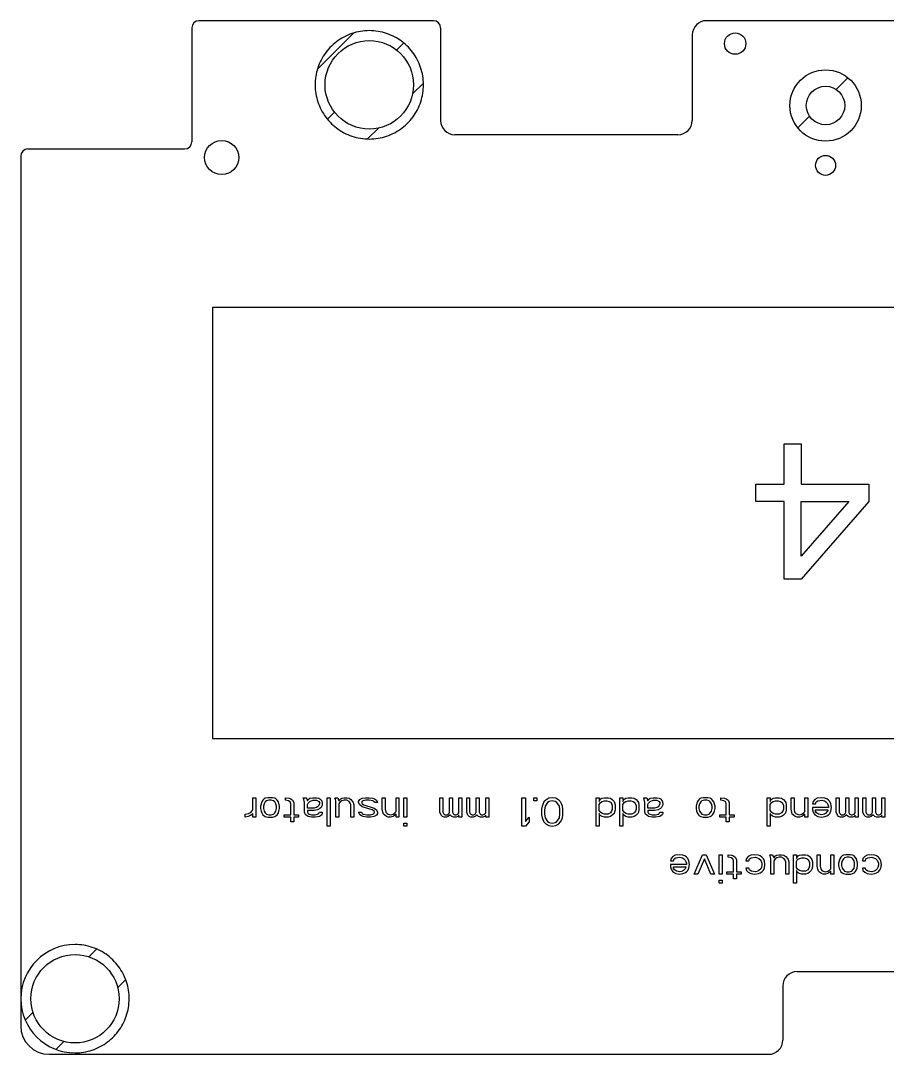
# Model space of a CAD drawing. Header units: millimetres. Extents: x 0 to 594, y 0 to 420.
# Drawn here: x 367.6 to 428.4, y 107.4 to 179.9 of the extents above; entities that cross this region are included whole.
import ezdxf

# ---------------------------------------------------------------- set-up
doc = ezdxf.new("R2010")
doc.units = ezdxf.units.MM
doc.header["$LTSCALE"] = 32.67
doc.layers.add('ASSEM_MEM', color=7, linetype='CONTINUOUS')

msp = doc.modelspace()

# ---------------------------------------------------------------- linework, layer by layer
at = {"layer": 'ASSEM_MEM', "color": 7, "linetype": 'CONTINUOUS'}
for p, q in [((396.562, 179.867), (380.112, 179.867)), ((448.412, 179.867), (415.712, 179.867)), ((379.612, 179.367), (379.612, 171.367)), ((397.062, 179.367), (397.062, 172.867)), ((388.431, 176.464), (390.965, 178.998)), ((414.712, 178.867), (414.712, 172.867)), ((393.974, 177.807), (394.468, 178.301)), ((395.095, 174.728), (395.855, 175.488)), ((424.81, 175.041), (425.632, 175.863)), ((389.128, 172.961), (389.622, 173.455)), ((422.116, 172.348), (422.938, 173.169)), ((391.942, 171.575), (392.701, 172.334)), ((413.712, 171.867), (398.062, 171.867)), ((368.112, 170.867), (379.112, 170.867)), ((367.612, 170.367), (367.612, 109.367)), ((480.135, 159.749), (381.075, 159.749)), ((381.075, 159.749), (381.075, 129.509)), ((421.158, 150.185), (422.344, 150.185)), ((421.158, 147.358), (421.158, 150.185)), ((422.344, 150.185), (422.344, 147.358)), ((419.181, 147.358), (421.158, 147.358)), ((419.181, 146.147), (419.181, 147.358)), ((422.344, 147.358), (427.089, 147.358)), ((427.089, 147.358), (427.089, 146.147)), ((421.158, 146.147), (419.181, 146.147)), ((421.158, 140.695), (421.158, 146.147)), ((422.344, 146.147), (425.705, 146.147)), ((422.344, 142.31), (422.344, 146.147)), ((427.089, 146.147), (422.344, 140.695)), ((425.705, 146.147), (422.344, 142.31)), ((422.344, 140.695), (421.158, 140.695)), ((381.075, 129.509), (480.135, 129.509)), ((383.893, 125.367), (384.101, 125.367)), ((383.893, 124.516), (383.893, 125.367)), ((384.101, 125.367), (384.101, 124.006)), ((384.518, 125.069), (384.435, 124.772)), ((384.435, 124.772), (384.435, 124.601)), ((384.601, 125.197), (384.518, 125.069)), ((384.685, 125.282), (384.601, 125.197)), ((384.685, 124.942), (384.643, 124.772)), ((384.643, 124.772), (384.643, 124.601)), ((384.768, 125.325), (384.685, 125.282)), ((384.768, 125.069), (384.685, 124.942)), ((384.935, 125.367), (384.768, 125.325)), ((384.851, 125.154), (384.768, 125.069)), ((385.018, 125.197), (384.851, 125.154)), ((385.268, 125.367), (384.935, 125.367)), ((385.185, 125.197), (385.018, 125.197)), ((385.351, 125.154), (385.185, 125.197)), ((385.435, 125.325), (385.268, 125.367)), ((385.435, 125.069), (385.351, 125.154)), ((385.518, 125.282), (385.435, 125.325)), ((385.518, 124.942), (385.435, 125.069)), ((385.601, 125.197), (385.518, 125.282)), ((385.56, 124.772), (385.518, 124.942)), ((385.56, 124.601), (385.56, 124.772)), ((385.685, 125.069), (385.601, 125.197)), ((385.768, 124.772), (385.685, 125.069)), ((385.768, 124.601), (385.768, 124.772)), ((386.185, 125.367), (386.435, 125.325)), ((386.185, 125.197), (386.185, 125.367)), ((386.393, 125.154), (386.185, 125.197)), ((386.518, 125.069), (386.393, 125.154)), ((386.435, 125.325), (386.56, 125.282)), ((386.56, 124.942), (386.518, 125.069)), ((386.56, 125.282), (386.685, 125.197)), ((386.56, 124.176), (386.56, 124.942)), ((386.685, 125.197), (386.768, 125.027)), ((386.768, 125.027), (386.768, 124.176)), ((387.435, 125.367), (387.643, 125.367)), ((387.476, 125.24), (387.435, 125.367)), ((387.518, 125.027), (387.476, 125.24)), ((387.518, 124.346), (387.518, 125.027)), ((387.643, 125.367), (387.685, 125.282)), ((387.685, 125.282), (387.726, 125.154)), ((387.726, 125.154), (387.768, 125.24)), ((387.726, 124.899), (387.768, 124.984)), ((387.726, 124.644), (387.726, 124.899)), ((387.768, 125.24), (387.893, 125.325)), ((387.768, 124.984), (387.893, 125.112)), ((387.893, 125.325), (388.101, 125.367)), ((387.893, 125.112), (388.101, 125.197)), ((388.101, 125.367), (388.351, 125.367)), ((388.101, 125.197), (388.351, 125.197)), ((388.351, 125.367), (388.518, 125.325)), ((388.351, 125.197), (388.518, 125.112)), ((388.435, 124.729), (388.351, 124.686)), ((388.518, 124.814), (388.435, 124.729)), ((388.518, 125.325), (388.601, 125.282)), ((388.518, 125.112), (388.56, 125.027)), ((388.56, 124.942), (388.518, 124.814)), ((388.56, 125.027), (388.56, 124.942)), ((388.601, 125.282), (388.726, 125.154)), ((388.768, 124.857), (388.685, 124.686)), ((388.726, 125.154), (388.768, 124.984)), ((388.768, 124.984), (388.768, 124.857)), ((389.101, 125.367), (389.31, 125.367)), ((389.101, 123.367), (389.101, 125.367)), ((389.31, 125.367), (389.31, 123.367)), ((389.643, 125.367), (389.851, 125.367)), ((389.685, 125.282), (389.643, 125.367)), ((389.726, 125.112), (389.685, 125.282)), ((389.726, 124.006), (389.726, 125.112)), ((389.851, 125.367), (389.935, 125.154)), ((389.935, 125.154), (390.06, 125.282)), ((390.018, 125.069), (389.935, 124.942)), ((389.935, 124.942), (389.935, 124.006)), ((390.143, 125.154), (390.018, 125.069)), ((390.06, 125.282), (390.143, 125.325)), ((390.143, 125.325), (390.31, 125.367)), ((390.31, 125.197), (390.143, 125.154)), ((390.31, 125.367), (390.476, 125.367)), ((390.476, 125.197), (390.31, 125.197)), ((390.476, 125.367), (390.643, 125.325)), ((390.643, 125.112), (390.476, 125.197)), ((390.643, 125.325), (390.768, 125.24)), ((390.726, 124.984), (390.643, 125.112)), ((390.768, 124.857), (390.726, 124.984)), ((390.768, 125.24), (390.893, 125.112)), ((390.768, 124.006), (390.768, 124.857)), ((390.893, 125.112), (390.935, 125.027)), ((390.935, 125.027), (390.976, 124.857)), ((390.976, 124.857), (390.976, 124.006)), ((391.31, 125.112), (391.393, 125.24)), ((391.31, 125.027), (391.31, 125.112)), ((391.393, 124.857), (391.31, 125.027)), ((391.393, 125.24), (391.56, 125.325)), ((391.56, 124.729), (391.393, 124.857)), ((391.56, 125.112), (391.518, 125.027)), ((391.518, 125.027), (391.56, 124.942)), ((391.56, 125.325), (391.81, 125.367)), ((391.643, 125.154), (391.56, 125.112)), ((391.56, 124.942), (391.685, 124.857)), ((392.268, 124.516), (391.56, 124.729)), ((391.81, 125.197), (391.643, 125.154)), ((391.685, 124.857), (392.393, 124.644)), ((391.81, 125.367), (392.06, 125.367)), ((392.06, 125.197), (391.81, 125.197)), ((392.06, 125.367), (392.31, 125.325)), ((392.31, 125.154), (392.06, 125.197)), ((392.31, 125.325), (392.435, 125.282)), ((392.393, 125.112), (392.31, 125.154)), ((392.435, 125.027), (392.393, 125.112)), ((392.435, 125.282), (392.56, 125.197)), ((392.643, 125.027), (392.435, 125.027)), ((392.56, 125.197), (392.643, 125.027)), ((392.976, 125.367), (393.185, 125.367)), ((392.976, 124.559), (392.976, 125.367)), ((393.185, 125.367), (393.185, 124.559)), ((393.935, 125.367), (394.143, 125.367)), ((393.935, 124.389), (393.935, 125.367)), ((394.143, 125.367), (394.143, 124.006)), ((394.476, 125.367), (394.685, 125.367)), ((394.476, 124.006), (394.476, 125.367)), ((394.685, 125.367), (394.685, 124.006)), ((397.018, 125.367), (397.226, 125.367)), ((397.018, 124.346), (397.018, 125.367)), ((397.226, 125.367), (397.226, 124.346)), ((397.685, 125.367), (397.893, 125.367)), ((397.685, 124.346), (397.685, 125.367)), ((397.893, 125.367), (397.893, 124.346)), ((398.351, 125.367), (398.56, 125.367)), ((398.351, 124.303), (398.351, 125.367)), ((398.56, 125.367), (398.56, 124.006)), ((398.893, 125.367), (399.101, 125.367)), ((398.893, 124.346), (398.893, 125.367)), ((399.101, 125.367), (399.101, 124.346)), ((399.56, 125.367), (399.768, 125.367)), ((399.56, 124.346), (399.56, 125.367)), ((399.768, 125.367), (399.768, 124.346)), ((400.226, 125.367), (400.435, 125.367)), ((400.226, 124.303), (400.226, 125.367)), ((400.435, 125.367), (400.435, 124.006)), ((402.768, 125.367), (403.018, 125.367)), ((402.768, 123.367), (402.768, 125.367)), ((403.018, 125.367), (403.018, 123.708)), ((403.601, 125.367), (403.81, 125.367)), ((403.601, 125.154), (403.601, 125.367)), ((403.81, 125.154), (403.601, 125.154)), ((403.81, 125.367), (403.81, 125.154)), ((404.185, 124.772), (404.143, 124.559)), ((404.226, 124.899), (404.185, 124.772)), ((404.31, 125.069), (404.226, 124.899)), ((404.435, 125.197), (404.31, 125.069)), ((404.393, 124.772), (404.351, 124.516)), ((404.56, 125.027), (404.393, 124.772)), ((404.643, 125.325), (404.435, 125.197)), ((404.685, 125.112), (404.56, 125.027)), ((404.893, 125.367), (404.643, 125.325)), ((404.893, 125.154), (404.685, 125.112)), ((405.143, 125.325), (404.893, 125.367)), ((405.101, 125.112), (404.893, 125.154)), ((405.226, 125.027), (405.101, 125.112)), ((405.351, 125.197), (405.143, 125.325)), ((405.393, 124.772), (405.226, 125.027)), ((405.476, 125.069), (405.351, 125.197)), ((405.435, 124.516), (405.393, 124.772)), ((405.56, 124.899), (405.476, 125.069)), ((405.601, 124.772), (405.56, 124.899)), ((405.643, 124.559), (405.601, 124.772)), ((407.976, 125.367), (408.185, 125.367)), ((407.976, 123.367), (407.976, 125.367)), ((408.185, 125.367), (408.185, 125.112)), ((408.185, 125.112), (408.226, 125.197)), ((408.185, 124.899), (408.268, 125.027)), ((408.185, 124.474), (408.185, 124.899)), ((408.226, 125.197), (408.31, 125.282)), ((408.268, 125.027), (408.393, 125.112)), ((408.31, 125.282), (408.393, 125.325)), ((408.393, 125.325), (408.56, 125.367)), ((408.393, 125.112), (408.56, 125.154)), ((408.56, 125.367), (408.81, 125.367)), ((408.56, 125.154), (408.726, 125.154)), ((408.726, 125.154), (408.893, 125.112)), ((408.81, 125.367), (408.976, 125.325)), ((408.893, 125.112), (409.018, 125.027)), ((408.976, 125.325), (409.101, 125.24)), ((409.018, 125.027), (409.101, 124.814)), ((409.101, 125.24), (409.226, 125.112)), ((409.101, 124.814), (409.101, 124.559)), ((409.226, 125.112), (409.268, 125.027)), ((409.268, 125.027), (409.31, 124.857)), ((409.31, 124.857), (409.31, 124.516)), ((409.643, 125.367), (409.851, 125.367)), ((409.643, 123.367), (409.643, 125.367)), ((409.851, 125.367), (409.851, 125.112)), ((409.851, 125.112), (409.893, 125.197)), ((409.851, 124.899), (409.935, 125.027)), ((409.851, 124.474), (409.851, 124.899)), ((409.893, 125.197), (409.976, 125.282)), ((409.935, 125.027), (410.06, 125.112)), ((409.976, 125.282), (410.06, 125.325)), ((410.06, 125.325), (410.226, 125.367)), ((410.06, 125.112), (410.226, 125.154)), ((410.226, 125.367), (410.476, 125.367)), ((410.226, 125.154), (410.393, 125.154)), ((410.393, 125.154), (410.56, 125.112)), ((410.476, 125.367), (410.643, 125.325)), ((410.56, 125.112), (410.685, 125.027)), ((410.643, 125.325), (410.768, 125.24)), ((410.685, 125.027), (410.768, 124.814)), ((410.768, 125.24), (410.893, 125.112)), ((410.768, 124.814), (410.768, 124.559)), ((410.893, 125.112), (410.935, 125.027)), ((410.935, 125.027), (410.976, 124.857)), ((410.976, 124.857), (410.976, 124.516)), ((411.31, 125.367), (411.518, 125.367)), ((411.351, 125.24), (411.31, 125.367)), ((411.393, 125.027), (411.351, 125.24)), ((411.393, 124.346), (411.393, 125.027)), ((411.518, 125.367), (411.56, 125.282)), ((411.56, 125.282), (411.601, 125.154)), ((411.601, 125.154), (411.643, 125.24)), ((411.601, 124.899), (411.643, 124.984)), ((411.601, 124.644), (411.601, 124.899)), ((411.643, 125.24), (411.768, 125.325)), ((411.643, 124.984), (411.768, 125.112)), ((411.768, 125.325), (411.976, 125.367)), ((411.768, 125.112), (411.976, 125.197)), ((411.976, 125.367), (412.226, 125.367)), ((411.976, 125.197), (412.226, 125.197)), ((412.226, 125.367), (412.393, 125.325)), ((412.226, 125.197), (412.393, 125.112)), ((412.31, 124.729), (412.226, 124.686)), ((412.393, 124.814), (412.31, 124.729)), ((412.393, 125.325), (412.476, 125.282)), ((412.393, 125.112), (412.435, 125.027)), ((412.435, 124.942), (412.393, 124.814)), ((412.435, 125.027), (412.435, 124.942)), ((412.476, 125.282), (412.601, 125.154)), ((412.643, 124.857), (412.56, 124.686)), ((412.601, 125.154), (412.643, 124.984)), ((412.643, 124.984), (412.643, 124.857)), ((415.06, 125.069), (414.976, 124.772)), ((414.976, 124.772), (414.976, 124.601)), ((415.143, 125.197), (415.06, 125.069)), ((415.226, 125.282), (415.143, 125.197)), ((415.226, 124.942), (415.185, 124.772)), ((415.185, 124.772), (415.185, 124.601)), ((415.31, 125.325), (415.226, 125.282)), ((415.31, 125.069), (415.226, 124.942)), ((415.476, 125.367), (415.31, 125.325)), ((415.393, 125.154), (415.31, 125.069)), ((415.56, 125.197), (415.393, 125.154)), ((415.81, 125.367), (415.476, 125.367)), ((415.726, 125.197), (415.56, 125.197)), ((415.893, 125.154), (415.726, 125.197)), ((415.976, 125.325), (415.81, 125.367)), ((415.976, 125.069), (415.893, 125.154)), ((416.06, 125.282), (415.976, 125.325)), ((416.06, 124.942), (415.976, 125.069)), ((416.143, 125.197), (416.06, 125.282)), ((416.101, 124.772), (416.06, 124.942)), ((416.101, 124.601), (416.101, 124.772)), ((416.226, 125.069), (416.143, 125.197)), ((416.31, 124.772), (416.226, 125.069)), ((416.31, 124.601), (416.31, 124.772)), ((416.726, 125.367), (416.976, 125.325)), ((416.726, 125.197), (416.726, 125.367)), ((416.935, 125.154), (416.726, 125.197)), ((417.06, 125.069), (416.935, 125.154)), ((416.976, 125.325), (417.101, 125.282)), ((417.101, 124.942), (417.06, 125.069)), ((417.101, 125.282), (417.226, 125.197)), ((417.101, 124.176), (417.101, 124.942)), ((417.226, 125.197), (417.31, 125.027)), ((417.31, 125.027), (417.31, 124.176)), ((419.976, 125.367), (420.185, 125.367)), ((419.976, 123.367), (419.976, 125.367)), ((420.185, 125.367), (420.185, 125.112)), ((420.185, 125.112), (420.226, 125.197)), ((420.185, 124.899), (420.268, 125.027)), ((420.185, 124.474), (420.185, 124.899)), ((420.226, 125.197), (420.31, 125.282)), ((420.268, 125.027), (420.393, 125.112)), ((420.31, 125.282), (420.393, 125.325)), ((420.393, 125.325), (420.56, 125.367)), ((420.393, 125.112), (420.56, 125.154)), ((420.56, 125.367), (420.81, 125.367)), ((420.56, 125.154), (420.726, 125.154)), ((420.726, 125.154), (420.893, 125.112)), ((420.81, 125.367), (420.976, 125.325)), ((420.893, 125.112), (421.018, 125.027)), ((420.976, 125.325), (421.101, 125.24)), ((421.018, 125.027), (421.101, 124.814)), ((421.101, 125.24), (421.226, 125.112)), ((421.101, 124.814), (421.101, 124.559)), ((421.226, 125.112), (421.268, 125.027)), ((421.268, 125.027), (421.31, 124.857)), ((421.31, 124.857), (421.31, 124.516)), ((421.643, 125.367), (421.851, 125.367)), ((421.643, 124.559), (421.643, 125.367)), ((421.851, 125.367), (421.851, 124.559)), ((422.601, 125.367), (422.81, 125.367)), ((422.601, 124.389), (422.601, 125.367)), ((422.81, 125.367), (422.81, 124.006)), ((423.185, 125.112), (423.143, 124.942)), ((423.143, 124.942), (423.351, 124.942)), ((423.31, 125.24), (423.185, 125.112)), ((423.476, 125.325), (423.31, 125.24)), ((423.351, 124.942), (423.393, 125.069)), ((423.393, 125.069), (423.518, 125.154)), ((423.768, 125.367), (423.476, 125.325)), ((423.518, 125.154), (423.81, 125.197)), ((424.018, 125.325), (423.768, 125.367)), ((423.81, 125.197), (423.976, 125.154)), ((423.976, 125.154), (424.06, 125.112)), ((424.143, 125.282), (424.018, 125.325)), ((424.06, 125.112), (424.185, 124.984)), ((424.268, 125.197), (424.143, 125.282)), ((424.185, 124.984), (424.226, 124.899)), ((424.226, 124.899), (424.268, 124.772)), ((424.351, 125.112), (424.268, 125.197)), ((424.268, 124.772), (424.268, 124.686)), ((424.435, 124.942), (424.351, 125.112)), ((424.476, 124.686), (424.435, 124.942)), ((424.81, 125.367), (425.018, 125.367)), ((424.81, 124.346), (424.81, 125.367)), ((425.018, 125.367), (425.018, 124.346)), ((425.476, 125.367), (425.685, 125.367)), ((425.476, 124.346), (425.476, 125.367)), ((425.685, 125.367), (425.685, 124.346)), ((426.143, 125.367), (426.351, 125.367)), ((426.143, 124.303), (426.143, 125.367)), ((426.351, 125.367), (426.351, 124.006)), ((426.685, 125.367), (426.893, 125.367)), ((426.685, 124.346), (426.685, 125.367)), ((426.893, 125.367), (426.893, 124.346)), ((427.351, 125.367), (427.56, 125.367)), ((427.351, 124.346), (427.351, 125.367)), ((427.56, 125.367), (427.56, 124.346)), ((428.018, 125.367), (428.226, 125.367)), ((428.018, 124.303), (428.018, 125.367)), ((428.226, 125.367), (428.226, 124.006)), ((383.351, 124.218), (383.601, 124.261)), ((383.351, 124.006), (383.351, 124.218)), ((383.56, 124.048), (383.351, 124.006)), ((383.685, 124.091), (383.56, 124.048)), ((383.601, 124.261), (383.768, 124.346)), ((383.81, 124.176), (383.685, 124.091)), ((383.768, 124.346), (383.893, 124.516)), ((383.893, 124.261), (383.81, 124.176)), ((383.893, 124.006), (383.893, 124.261)), ((384.101, 124.006), (383.893, 124.006)), ((384.435, 124.601), (384.476, 124.431)), ((384.476, 124.431), (384.518, 124.303)), ((384.518, 124.303), (384.601, 124.176)), ((384.601, 124.176), (384.685, 124.091)), ((384.643, 124.601), (384.685, 124.431)), ((384.685, 124.431), (384.768, 124.303)), ((384.685, 124.091), (384.768, 124.048)), ((384.768, 124.303), (384.851, 124.218)), ((384.768, 124.048), (384.935, 124.006)), ((384.851, 124.218), (385.018, 124.176)), ((384.935, 124.006), (385.268, 124.006)), ((385.018, 124.176), (385.185, 124.176)), ((385.185, 124.176), (385.351, 124.218)), ((385.268, 124.006), (385.435, 124.048)), ((385.351, 124.218), (385.435, 124.303)), ((385.435, 124.303), (385.518, 124.431)), ((385.435, 124.048), (385.518, 124.091)), ((385.518, 124.431), (385.56, 124.601)), ((385.518, 124.091), (385.601, 124.176)), ((385.601, 124.176), (385.685, 124.303)), ((385.685, 124.303), (385.726, 124.431)), ((385.726, 124.431), (385.768, 124.601)), ((386.101, 124.176), (386.56, 124.176)), ((386.101, 124.006), (386.101, 124.176)), ((386.56, 124.006), (386.101, 124.006)), ((386.56, 123.665), (386.56, 124.006)), ((386.768, 124.176), (387.101, 124.176)), ((387.101, 124.006), (386.768, 124.006)), ((386.768, 124.006), (386.768, 123.665)), ((387.101, 124.176), (387.101, 124.006)), ((387.56, 124.218), (387.518, 124.346)), ((387.643, 124.133), (387.56, 124.218)), ((387.768, 124.048), (387.643, 124.133)), ((388.185, 124.644), (387.726, 124.644)), ((388.185, 124.474), (387.726, 124.474)), ((387.726, 124.474), (387.726, 124.346)), ((387.726, 124.346), (387.768, 124.261)), ((387.768, 124.261), (387.851, 124.218)), ((388.018, 124.006), (387.768, 124.048)), ((387.851, 124.218), (388.018, 124.176)), ((388.018, 124.176), (388.268, 124.176)), ((388.268, 124.006), (388.018, 124.006)), ((388.351, 124.686), (388.185, 124.644)), ((388.435, 124.516), (388.185, 124.474)), ((388.268, 124.176), (388.435, 124.218)), ((388.56, 124.048), (388.268, 124.006)), ((388.601, 124.601), (388.435, 124.516)), ((388.435, 124.218), (388.518, 124.261)), ((388.518, 124.261), (388.56, 124.346)), ((388.56, 124.346), (388.768, 124.346)), ((388.643, 124.091), (388.56, 124.048)), ((388.685, 124.686), (388.601, 124.601)), ((388.726, 124.176), (388.643, 124.091)), ((388.768, 124.261), (388.726, 124.176)), ((388.768, 124.346), (388.768, 124.261)), ((389.935, 124.006), (389.726, 124.006)), ((390.976, 124.006), (390.768, 124.006)), ((391.31, 124.346), (391.518, 124.346)), ((391.393, 124.176), (391.31, 124.346)), ((391.518, 124.091), (391.393, 124.176)), ((391.518, 124.346), (391.56, 124.261)), ((391.643, 124.048), (391.518, 124.091)), ((391.56, 124.261), (391.643, 124.218)), ((391.643, 124.218), (391.893, 124.176)), ((391.893, 124.006), (391.643, 124.048)), ((391.893, 124.176), (392.143, 124.176)), ((392.143, 124.006), (391.893, 124.006)), ((392.143, 124.176), (392.31, 124.218)), ((392.393, 124.048), (392.143, 124.006)), ((392.393, 124.431), (392.268, 124.516)), ((392.31, 124.218), (392.393, 124.261)), ((392.393, 124.644), (392.56, 124.516)), ((392.435, 124.346), (392.393, 124.431)), ((392.393, 124.261), (392.435, 124.346)), ((392.56, 124.133), (392.393, 124.048)), ((392.56, 124.516), (392.643, 124.346)), ((392.643, 124.261), (392.56, 124.133)), ((392.643, 124.346), (392.643, 124.261)), ((393.018, 124.346), (392.976, 124.559)), ((393.06, 124.218), (393.018, 124.346)), ((393.143, 124.133), (393.06, 124.218)), ((393.268, 124.048), (393.143, 124.133)), ((393.185, 124.559), (393.226, 124.346)), ((393.226, 124.346), (393.31, 124.261)), ((393.393, 124.006), (393.268, 124.048)), ((393.31, 124.261), (393.393, 124.218)), ((393.393, 124.218), (393.56, 124.176)), ((393.56, 124.006), (393.393, 124.006)), ((393.56, 124.176), (393.726, 124.218)), ((393.726, 124.048), (393.56, 124.006)), ((393.726, 124.218), (393.851, 124.303)), ((393.851, 124.133), (393.726, 124.048)), ((393.851, 124.303), (393.935, 124.389)), ((393.935, 124.218), (393.851, 124.133)), ((393.935, 124.006), (393.935, 124.218)), ((394.143, 124.006), (393.935, 124.006)), ((394.685, 124.006), (394.476, 124.006)), ((397.101, 124.133), (397.018, 124.346)), ((397.185, 124.048), (397.101, 124.133)), ((397.31, 124.006), (397.185, 124.048)), ((397.226, 124.346), (397.268, 124.261)), ((397.268, 124.261), (397.31, 124.218)), ((397.31, 124.218), (397.393, 124.176)), ((397.476, 124.006), (397.31, 124.006)), ((397.393, 124.176), (397.518, 124.176)), ((397.601, 124.048), (397.476, 124.006)), ((397.518, 124.176), (397.601, 124.218)), ((397.601, 124.218), (397.643, 124.261)), ((397.726, 124.176), (397.601, 124.048)), ((397.643, 124.261), (397.685, 124.346)), ((397.851, 124.048), (397.726, 124.176)), ((397.976, 124.006), (397.851, 124.048)), ((397.893, 124.346), (397.935, 124.261)), ((397.935, 124.261), (397.976, 124.218)), ((397.976, 124.218), (398.06, 124.176)), ((398.143, 124.006), (397.976, 124.006)), ((398.06, 124.176), (398.143, 124.176)), ((398.143, 124.176), (398.268, 124.218)), ((398.268, 124.048), (398.143, 124.006)), ((398.268, 124.218), (398.351, 124.303)), ((398.351, 124.133), (398.268, 124.048)), ((398.351, 124.006), (398.351, 124.133)), ((398.56, 124.006), (398.351, 124.006)), ((398.976, 124.133), (398.893, 124.346)), ((399.06, 124.048), (398.976, 124.133)), ((399.185, 124.006), (399.06, 124.048)), ((399.101, 124.346), (399.143, 124.261)), ((399.143, 124.261), (399.185, 124.218)), ((399.185, 124.218), (399.268, 124.176)), ((399.351, 124.006), (399.185, 124.006)), ((399.268, 124.176), (399.393, 124.176)), ((399.476, 124.048), (399.351, 124.006)), ((399.393, 124.176), (399.476, 124.218)), ((399.476, 124.218), (399.518, 124.261)), ((399.601, 124.176), (399.476, 124.048)), ((399.518, 124.261), (399.56, 124.346)), ((399.726, 124.048), (399.601, 124.176)), ((399.851, 124.006), (399.726, 124.048)), ((399.768, 124.346), (399.81, 124.261)), ((399.81, 124.261), (399.851, 124.218)), ((399.851, 124.218), (399.935, 124.176)), ((400.018, 124.006), (399.851, 124.006)), ((399.935, 124.176), (400.018, 124.176)), ((400.018, 124.176), (400.143, 124.218)), ((400.143, 124.048), (400.018, 124.006)), ((400.143, 124.218), (400.226, 124.303)), ((400.226, 124.133), (400.143, 124.048)), ((400.226, 124.006), (400.226, 124.133)), ((400.435, 124.006), (400.226, 124.006)), ((403.018, 123.708), (403.268, 124.006)), ((403.268, 124.006), (403.268, 123.665)), ((404.143, 124.559), (404.143, 124.176)), ((404.143, 124.176), (404.185, 123.963)), ((404.351, 124.516), (404.351, 124.218)), ((404.351, 124.218), (404.393, 123.963)), ((405.393, 123.963), (405.435, 124.218)), ((405.435, 124.218), (405.435, 124.516)), ((405.601, 123.963), (405.643, 124.176)), ((405.643, 124.176), (405.643, 124.559)), ((408.268, 124.346), (408.185, 124.474)), ((408.226, 124.176), (408.185, 124.261)), ((408.185, 124.261), (408.185, 123.367)), ((408.31, 124.091), (408.226, 124.176)), ((408.393, 124.261), (408.268, 124.346)), ((408.393, 124.048), (408.31, 124.091)), ((408.56, 124.218), (408.393, 124.261)), ((408.56, 124.006), (408.393, 124.048)), ((408.81, 124.218), (408.56, 124.218)), ((408.81, 124.006), (408.56, 124.006)), ((408.976, 124.303), (408.81, 124.218)), ((408.976, 124.048), (408.81, 124.006)), ((409.06, 124.431), (408.976, 124.303)), ((409.101, 124.133), (408.976, 124.048)), ((409.101, 124.559), (409.06, 124.431)), ((409.226, 124.261), (409.101, 124.133)), ((409.268, 124.346), (409.226, 124.261)), ((409.31, 124.516), (409.268, 124.346)), ((409.935, 124.346), (409.851, 124.474)), ((409.893, 124.176), (409.851, 124.261)), ((409.851, 124.261), (409.851, 123.367)), ((409.976, 124.091), (409.893, 124.176)), ((410.06, 124.261), (409.935, 124.346)), ((410.06, 124.048), (409.976, 124.091)), ((410.226, 124.218), (410.06, 124.261)), ((410.226, 124.006), (410.06, 124.048)), ((410.476, 124.218), (410.226, 124.218)), ((410.476, 124.006), (410.226, 124.006)), ((410.643, 124.303), (410.476, 124.218)), ((410.643, 124.048), (410.476, 124.006)), ((410.726, 124.431), (410.643, 124.303)), ((410.768, 124.133), (410.643, 124.048)), ((410.768, 124.559), (410.726, 124.431)), ((410.893, 124.261), (410.768, 124.133)), ((410.935, 124.346), (410.893, 124.261)), ((410.976, 124.516), (410.935, 124.346)), ((411.435, 124.218), (411.393, 124.346)), ((411.518, 124.133), (411.435, 124.218)), ((411.643, 124.048), (411.518, 124.133)), ((412.06, 124.644), (411.601, 124.644)), ((412.06, 124.474), (411.601, 124.474)), ((411.601, 124.474), (411.601, 124.346)), ((411.601, 124.346), (411.643, 124.261)), ((411.643, 124.261), (411.726, 124.218)), ((411.893, 124.006), (411.643, 124.048)), ((411.726, 124.218), (411.893, 124.176)), ((411.893, 124.176), (412.143, 124.176)), ((412.143, 124.006), (411.893, 124.006)), ((412.226, 124.686), (412.06, 124.644)), ((412.31, 124.516), (412.06, 124.474)), ((412.143, 124.176), (412.31, 124.218)), ((412.435, 124.048), (412.143, 124.006)), ((412.476, 124.601), (412.31, 124.516)), ((412.31, 124.218), (412.393, 124.261)), ((412.393, 124.261), (412.435, 124.346)), ((412.435, 124.346), (412.643, 124.346)), ((412.518, 124.091), (412.435, 124.048)), ((412.56, 124.686), (412.476, 124.601)), ((412.601, 124.176), (412.518, 124.091)), ((412.643, 124.261), (412.601, 124.176)), ((412.643, 124.346), (412.643, 124.261)), ((414.976, 124.601), (415.018, 124.431)), ((415.018, 124.431), (415.06, 124.303)), ((415.06, 124.303), (415.143, 124.176)), ((415.143, 124.176), (415.226, 124.091)), ((415.185, 124.601), (415.226, 124.431)), ((415.226, 124.431), (415.31, 124.303)), ((415.226, 124.091), (415.31, 124.048)), ((415.31, 124.303), (415.393, 124.218)), ((415.31, 124.048), (415.476, 124.006)), ((415.393, 124.218), (415.56, 124.176)), ((415.476, 124.006), (415.81, 124.006)), ((415.56, 124.176), (415.726, 124.176)), ((415.726, 124.176), (415.893, 124.218)), ((415.81, 124.006), (415.976, 124.048)), ((415.893, 124.218), (415.976, 124.303)), ((415.976, 124.303), (416.06, 124.431)), ((415.976, 124.048), (416.06, 124.091)), ((416.06, 124.431), (416.101, 124.601)), ((416.06, 124.091), (416.143, 124.176)), ((416.143, 124.176), (416.226, 124.303)), ((416.226, 124.303), (416.268, 124.431)), ((416.268, 124.431), (416.31, 124.601)), ((416.643, 124.176), (417.101, 124.176)), ((416.643, 124.006), (416.643, 124.176)), ((417.101, 124.006), (416.643, 124.006)), ((417.101, 123.665), (417.101, 124.006)), ((417.31, 124.176), (417.643, 124.176)), ((417.643, 124.006), (417.31, 124.006)), ((417.31, 124.006), (417.31, 123.665)), ((417.643, 124.176), (417.643, 124.006)), ((420.268, 124.346), (420.185, 124.474)), ((420.226, 124.176), (420.185, 124.261)), ((420.185, 124.261), (420.185, 123.367)), ((420.31, 124.091), (420.226, 124.176)), ((420.393, 124.261), (420.268, 124.346)), ((420.393, 124.048), (420.31, 124.091)), ((420.56, 124.218), (420.393, 124.261)), ((420.56, 124.006), (420.393, 124.048)), ((420.81, 124.218), (420.56, 124.218)), ((420.81, 124.006), (420.56, 124.006)), ((420.976, 124.303), (420.81, 124.218)), ((420.976, 124.048), (420.81, 124.006)), ((421.06, 124.431), (420.976, 124.303)), ((421.101, 124.133), (420.976, 124.048)), ((421.101, 124.559), (421.06, 124.431)), ((421.226, 124.261), (421.101, 124.133)), ((421.268, 124.346), (421.226, 124.261)), ((421.31, 124.516), (421.268, 124.346)), ((421.685, 124.346), (421.643, 124.559)), ((421.726, 124.218), (421.685, 124.346)), ((421.81, 124.133), (421.726, 124.218)), ((421.935, 124.048), (421.81, 124.133)), ((421.851, 124.559), (421.893, 124.346)), ((421.893, 124.346), (421.976, 124.261)), ((422.06, 124.006), (421.935, 124.048)), ((421.976, 124.261), (422.06, 124.218)), ((422.06, 124.218), (422.226, 124.176)), ((422.226, 124.006), (422.06, 124.006)), ((422.226, 124.176), (422.393, 124.218)), ((422.393, 124.048), (422.226, 124.006)), ((422.393, 124.218), (422.518, 124.303)), ((422.518, 124.133), (422.393, 124.048)), ((422.518, 124.303), (422.601, 124.389)), ((422.601, 124.218), (422.518, 124.133)), ((422.601, 124.006), (422.601, 124.218)), ((422.81, 124.006), (422.601, 124.006)), ((424.268, 124.686), (423.143, 124.686)), ((423.143, 124.686), (423.143, 124.516)), ((423.143, 124.516), (423.185, 124.346)), ((423.185, 124.346), (423.31, 124.176)), ((423.31, 124.176), (423.518, 124.048)), ((423.351, 124.516), (424.226, 124.516)), ((423.351, 124.431), (423.351, 124.516)), ((423.435, 124.303), (423.351, 124.431)), ((423.56, 124.218), (423.435, 124.303)), ((423.518, 124.048), (423.768, 124.006)), ((423.81, 124.176), (423.56, 124.218)), ((423.768, 124.006), (424.018, 124.048)), ((423.976, 124.218), (423.81, 124.176)), ((424.06, 124.261), (423.976, 124.218)), ((424.018, 124.048), (424.143, 124.091)), ((424.185, 124.389), (424.06, 124.261)), ((424.143, 124.091), (424.268, 124.176)), ((424.226, 124.474), (424.185, 124.389)), ((424.226, 124.516), (424.226, 124.474)), ((424.268, 124.176), (424.351, 124.261)), ((424.351, 124.261), (424.435, 124.431)), ((424.435, 124.431), (424.476, 124.686)), ((424.893, 124.133), (424.81, 124.346)), ((424.976, 124.048), (424.893, 124.133)), ((425.101, 124.006), (424.976, 124.048)), ((425.018, 124.346), (425.06, 124.261)), ((425.06, 124.261), (425.101, 124.218)), ((425.101, 124.218), (425.185, 124.176)), ((425.268, 124.006), (425.101, 124.006)), ((425.185, 124.176), (425.31, 124.176)), ((425.393, 124.048), (425.268, 124.006)), ((425.31, 124.176), (425.393, 124.218)), ((425.393, 124.218), (425.435, 124.261)), ((425.518, 124.176), (425.393, 124.048)), ((425.435, 124.261), (425.476, 124.346)), ((425.643, 124.048), (425.518, 124.176)), ((425.768, 124.006), (425.643, 124.048)), ((425.685, 124.346), (425.726, 124.261)), ((425.726, 124.261), (425.768, 124.218)), ((425.768, 124.218), (425.851, 124.176)), ((425.935, 124.006), (425.768, 124.006)), ((425.851, 124.176), (425.935, 124.176)), ((425.935, 124.176), (426.06, 124.218)), ((426.06, 124.048), (425.935, 124.006)), ((426.06, 124.218), (426.143, 124.303)), ((426.143, 124.133), (426.06, 124.048)), ((426.143, 124.006), (426.143, 124.133)), ((426.351, 124.006), (426.143, 124.006)), ((426.768, 124.133), (426.685, 124.346)), ((426.851, 124.048), (426.768, 124.133)), ((426.976, 124.006), (426.851, 124.048)), ((426.893, 124.346), (426.935, 124.261)), ((426.935, 124.261), (426.976, 124.218)), ((426.976, 124.218), (427.06, 124.176)), ((427.143, 124.006), (426.976, 124.006)), ((427.06, 124.176), (427.185, 124.176)), ((427.268, 124.048), (427.143, 124.006)), ((427.185, 124.176), (427.268, 124.218)), ((427.268, 124.218), (427.31, 124.261)), ((427.393, 124.176), (427.268, 124.048)), ((427.31, 124.261), (427.351, 124.346)), ((427.518, 124.048), (427.393, 124.176)), ((427.643, 124.006), (427.518, 124.048)), ((427.56, 124.346), (427.601, 124.261)), ((427.601, 124.261), (427.643, 124.218)), ((427.643, 124.218), (427.726, 124.176)), ((427.81, 124.006), (427.643, 124.006)), ((427.726, 124.176), (427.81, 124.176)), ((427.81, 124.176), (427.935, 124.218)), ((427.935, 124.048), (427.81, 124.006)), ((427.935, 124.218), (428.018, 124.303)), ((428.018, 124.133), (427.935, 124.048)), ((428.018, 124.006), (428.018, 124.133)), ((428.226, 124.006), (428.018, 124.006)), ((386.768, 123.665), (386.56, 123.665)), ((389.31, 123.367), (389.101, 123.367)), ((394.476, 123.58), (394.685, 123.58)), ((394.476, 123.367), (394.476, 123.58)), ((394.685, 123.367), (394.476, 123.367)), ((394.685, 123.58), (394.685, 123.367)), ((403.018, 123.367), (402.768, 123.367)), ((403.268, 123.665), (403.018, 123.367)), ((404.185, 123.963), (404.226, 123.835)), ((404.226, 123.835), (404.31, 123.665)), ((404.31, 123.665), (404.435, 123.537)), ((404.393, 123.963), (404.56, 123.708)), ((404.435, 123.537), (404.643, 123.41)), ((404.56, 123.708), (404.685, 123.623)), ((404.643, 123.41), (404.893, 123.367)), ((404.685, 123.623), (404.893, 123.58)), ((404.893, 123.58), (405.101, 123.623)), ((404.893, 123.367), (405.143, 123.41)), ((405.101, 123.623), (405.226, 123.708)), ((405.143, 123.41), (405.351, 123.537)), ((405.226, 123.708), (405.393, 123.963)), ((405.351, 123.537), (405.476, 123.665)), ((405.476, 123.665), (405.56, 123.835)), ((405.56, 123.835), (405.601, 123.963)), ((408.185, 123.367), (407.976, 123.367)), ((409.851, 123.367), (409.643, 123.367)), ((417.31, 123.665), (417.101, 123.665)), ((420.185, 123.367), (419.976, 123.367)), ((413.226, 121.112), (413.185, 120.942)), ((413.351, 121.24), (413.226, 121.112)), ((413.518, 121.325), (413.351, 121.24)), ((413.435, 121.069), (413.56, 121.154)), ((413.81, 121.367), (413.518, 121.325)), ((413.56, 121.154), (413.851, 121.197)), ((414.06, 121.325), (413.81, 121.367)), ((413.851, 121.197), (414.018, 121.154)), ((414.018, 121.154), (414.101, 121.112)), ((414.185, 121.282), (414.06, 121.325)), ((414.101, 121.112), (414.226, 120.984)), ((414.31, 121.197), (414.185, 121.282)), ((414.393, 121.112), (414.31, 121.197)), ((414.476, 120.942), (414.393, 121.112)), ((414.851, 120.006), (415.435, 121.367)), ((415.435, 121.367), (415.685, 121.367)), ((415.685, 121.367), (416.268, 120.006)), ((416.601, 121.367), (416.81, 121.367)), ((416.601, 120.006), (416.601, 121.367)), ((416.81, 121.367), (416.81, 120.006)), ((417.226, 121.367), (417.476, 121.325)), ((417.226, 121.197), (417.226, 121.367)), ((417.435, 121.154), (417.226, 121.197)), ((417.56, 121.069), (417.435, 121.154)), ((417.476, 121.325), (417.601, 121.282)), ((417.601, 121.282), (417.726, 121.197)), ((417.726, 121.197), (417.81, 121.027)), ((418.518, 121.112), (418.476, 120.942)), ((418.643, 121.24), (418.518, 121.112)), ((418.81, 121.325), (418.643, 121.24)), ((418.726, 121.069), (418.851, 121.154)), ((419.101, 121.367), (418.81, 121.325)), ((418.851, 121.154), (419.143, 121.197)), ((419.351, 121.325), (419.101, 121.367)), ((419.143, 121.197), (419.393, 121.112)), ((419.476, 121.282), (419.351, 121.325)), ((419.393, 121.112), (419.518, 120.984)), ((419.601, 121.197), (419.476, 121.282)), ((419.685, 121.112), (419.601, 121.197)), ((419.768, 120.942), (419.685, 121.112)), ((420.143, 121.367), (420.351, 121.367)), ((420.185, 121.282), (420.143, 121.367)), ((420.226, 121.112), (420.185, 121.282)), ((420.226, 120.006), (420.226, 121.112)), ((420.351, 121.367), (420.435, 121.154)), ((420.435, 121.154), (420.56, 121.282)), ((420.643, 121.154), (420.518, 121.069)), ((420.56, 121.282), (420.643, 121.325)), ((420.643, 121.325), (420.81, 121.367)), ((420.81, 121.197), (420.643, 121.154)), ((420.81, 121.367), (420.976, 121.367)), ((420.976, 121.197), (420.81, 121.197)), ((420.976, 121.367), (421.143, 121.325)), ((421.143, 121.112), (420.976, 121.197)), ((421.143, 121.325), (421.268, 121.24)), ((421.226, 120.984), (421.143, 121.112)), ((421.268, 121.24), (421.393, 121.112)), ((421.393, 121.112), (421.435, 121.027)), ((421.81, 121.367), (422.018, 121.367)), ((421.81, 119.367), (421.81, 121.367)), ((422.018, 121.367), (422.018, 121.112)), ((422.018, 121.112), (422.06, 121.197)), ((422.06, 121.197), (422.143, 121.282)), ((422.101, 121.027), (422.226, 121.112)), ((422.143, 121.282), (422.226, 121.325)), ((422.226, 121.325), (422.393, 121.367)), ((422.226, 121.112), (422.393, 121.154)), ((422.393, 121.367), (422.643, 121.367)), ((422.393, 121.154), (422.56, 121.154)), ((422.56, 121.154), (422.726, 121.112)), ((422.643, 121.367), (422.81, 121.325)), ((422.726, 121.112), (422.851, 121.027)), ((422.81, 121.325), (422.935, 121.24)), ((422.935, 121.24), (423.06, 121.112)), ((423.06, 121.112), (423.101, 121.027)), ((423.476, 121.367), (423.685, 121.367)), ((423.476, 120.559), (423.476, 121.367)), ((423.685, 121.367), (423.685, 120.559)), ((424.435, 121.367), (424.643, 121.367)), ((424.435, 120.389), (424.435, 121.367)), ((424.643, 121.367), (424.643, 120.006)), ((425.143, 121.197), (425.06, 121.069)), ((425.226, 121.282), (425.143, 121.197)), ((425.31, 121.325), (425.226, 121.282)), ((425.476, 121.367), (425.31, 121.325)), ((425.393, 121.154), (425.31, 121.069)), ((425.56, 121.197), (425.393, 121.154)), ((425.81, 121.367), (425.476, 121.367)), ((425.726, 121.197), (425.56, 121.197)), ((425.893, 121.154), (425.726, 121.197)), ((425.976, 121.325), (425.81, 121.367)), ((425.976, 121.069), (425.893, 121.154)), ((426.06, 121.282), (425.976, 121.325)), ((426.143, 121.197), (426.06, 121.282)), ((426.226, 121.069), (426.143, 121.197)), ((426.685, 121.112), (426.643, 120.942)), ((426.81, 121.24), (426.685, 121.112)), ((426.976, 121.325), (426.81, 121.24)), ((426.893, 121.069), (427.018, 121.154)), ((427.268, 121.367), (426.976, 121.325)), ((427.018, 121.154), (427.31, 121.197)), ((427.518, 121.325), (427.268, 121.367)), ((427.31, 121.197), (427.56, 121.112)), ((427.643, 121.282), (427.518, 121.325)), ((427.56, 121.112), (427.685, 120.984)), ((427.768, 121.197), (427.643, 121.282)), ((427.851, 121.112), (427.768, 121.197)), ((427.935, 120.942), (427.851, 121.112)), ((413.185, 120.942), (413.393, 120.942)), ((414.31, 120.686), (413.185, 120.686)), ((413.185, 120.686), (413.185, 120.516)), ((413.185, 120.516), (413.226, 120.346)), ((413.393, 120.942), (413.435, 121.069)), ((413.393, 120.516), (414.268, 120.516)), ((413.393, 120.431), (413.393, 120.516)), ((413.476, 120.303), (413.393, 120.431)), ((414.226, 120.389), (414.101, 120.261)), ((414.226, 120.984), (414.268, 120.899)), ((414.268, 120.474), (414.226, 120.389)), ((414.268, 120.899), (414.31, 120.772)), ((414.268, 120.516), (414.268, 120.474)), ((414.31, 120.772), (414.31, 120.686)), ((414.393, 120.261), (414.476, 120.431)), ((414.518, 120.686), (414.476, 120.942)), ((414.476, 120.431), (414.518, 120.686)), ((415.56, 121.069), (415.101, 120.006)), ((416.018, 120.006), (415.56, 121.069)), ((417.601, 120.942), (417.56, 121.069)), ((417.601, 120.176), (417.601, 120.942)), ((417.81, 121.027), (417.81, 120.176)), ((418.476, 120.942), (418.685, 120.942)), ((418.685, 120.431), (418.476, 120.431)), ((418.476, 120.431), (418.518, 120.261)), ((418.685, 120.942), (418.726, 121.069)), ((418.726, 120.303), (418.685, 120.431)), ((419.518, 120.389), (419.393, 120.261)), ((419.518, 120.984), (419.601, 120.772)), ((419.56, 120.474), (419.518, 120.389)), ((419.601, 120.644), (419.56, 120.474)), ((419.601, 120.772), (419.601, 120.644)), ((419.685, 120.261), (419.768, 120.431)), ((419.81, 120.686), (419.768, 120.942)), ((419.768, 120.431), (419.81, 120.686)), ((420.518, 121.069), (420.435, 120.942)), ((420.435, 120.942), (420.435, 120.006)), ((421.268, 120.857), (421.226, 120.984)), ((421.268, 120.006), (421.268, 120.857)), ((421.435, 121.027), (421.476, 120.857)), ((421.476, 120.857), (421.476, 120.006)), ((422.018, 120.899), (422.101, 121.027)), ((422.018, 120.474), (422.018, 120.899)), ((422.101, 120.346), (422.018, 120.474)), ((422.893, 120.431), (422.81, 120.303)), ((422.851, 121.027), (422.935, 120.814)), ((422.935, 120.559), (422.893, 120.431)), ((422.935, 120.814), (422.935, 120.559)), ((423.101, 121.027), (423.143, 120.857)), ((423.143, 120.516), (423.101, 120.346)), ((423.143, 120.857), (423.143, 120.516)), ((423.518, 120.346), (423.476, 120.559)), ((423.685, 120.559), (423.726, 120.346)), ((424.351, 120.303), (424.435, 120.389)), ((425.06, 121.069), (424.976, 120.772)), ((424.976, 120.772), (424.976, 120.601)), ((424.976, 120.601), (425.018, 120.431)), ((425.018, 120.431), (425.06, 120.303)), ((425.226, 120.942), (425.185, 120.772)), ((425.185, 120.772), (425.185, 120.601)), ((425.185, 120.601), (425.226, 120.431)), ((425.31, 121.069), (425.226, 120.942)), ((425.226, 120.431), (425.31, 120.303)), ((426.06, 120.942), (425.976, 121.069)), ((425.976, 120.303), (426.06, 120.431)), ((426.101, 120.772), (426.06, 120.942)), ((426.06, 120.431), (426.101, 120.601)), ((426.101, 120.601), (426.101, 120.772)), ((426.31, 120.772), (426.226, 121.069)), ((426.226, 120.303), (426.268, 120.431)), ((426.268, 120.431), (426.31, 120.601)), ((426.31, 120.601), (426.31, 120.772)), ((426.643, 120.942), (426.851, 120.942)), ((426.851, 120.431), (426.643, 120.431)), ((426.643, 120.431), (426.685, 120.261)), ((426.851, 120.942), (426.893, 121.069)), ((426.893, 120.303), (426.851, 120.431)), ((427.685, 120.389), (427.56, 120.261)), ((427.685, 120.984), (427.768, 120.772)), ((427.726, 120.474), (427.685, 120.389)), ((427.768, 120.644), (427.726, 120.474)), ((427.768, 120.772), (427.768, 120.644)), ((427.851, 120.261), (427.935, 120.431)), ((427.976, 120.686), (427.935, 120.942)), ((427.935, 120.431), (427.976, 120.686)), ((413.226, 120.346), (413.351, 120.176)), ((413.351, 120.176), (413.56, 120.048)), ((413.601, 120.218), (413.476, 120.303)), ((413.56, 120.048), (413.81, 120.006)), ((413.851, 120.176), (413.601, 120.218)), ((413.81, 120.006), (414.06, 120.048)), ((414.018, 120.218), (413.851, 120.176)), ((414.101, 120.261), (414.018, 120.218)), ((414.06, 120.048), (414.185, 120.091)), ((414.185, 120.091), (414.31, 120.176)), ((414.31, 120.176), (414.393, 120.261)), ((415.101, 120.006), (414.851, 120.006)), ((416.268, 120.006), (416.018, 120.006)), ((416.81, 120.006), (416.601, 120.006)), ((417.143, 120.176), (417.601, 120.176)), ((417.143, 120.006), (417.143, 120.176)), ((417.601, 120.006), (417.143, 120.006)), ((417.601, 119.665), (417.601, 120.006)), ((417.81, 119.665), (417.601, 119.665)), ((417.81, 120.176), (418.143, 120.176)), ((418.143, 120.006), (417.81, 120.006)), ((417.81, 120.006), (417.81, 119.665)), ((418.143, 120.176), (418.143, 120.006)), ((418.518, 120.261), (418.643, 120.133)), ((418.643, 120.133), (418.81, 120.048)), ((418.851, 120.218), (418.726, 120.303)), ((418.81, 120.048), (419.101, 120.006)), ((419.143, 120.176), (418.851, 120.218)), ((419.101, 120.006), (419.351, 120.048)), ((419.31, 120.218), (419.143, 120.176)), ((419.393, 120.261), (419.31, 120.218)), ((419.351, 120.048), (419.476, 120.091)), ((419.476, 120.091), (419.601, 120.176)), ((419.601, 120.176), (419.685, 120.261)), ((420.435, 120.006), (420.226, 120.006)), ((421.476, 120.006), (421.268, 120.006)), ((422.06, 120.176), (422.018, 120.261)), ((422.018, 120.261), (422.018, 119.367)), ((422.143, 120.091), (422.06, 120.176)), ((422.226, 120.261), (422.101, 120.346)), ((422.226, 120.048), (422.143, 120.091)), ((422.393, 120.218), (422.226, 120.261)), ((422.393, 120.006), (422.226, 120.048)), ((422.643, 120.218), (422.393, 120.218)), ((422.643, 120.006), (422.393, 120.006)), ((422.81, 120.303), (422.643, 120.218)), ((422.81, 120.048), (422.643, 120.006)), ((422.935, 120.133), (422.81, 120.048)), ((423.06, 120.261), (422.935, 120.133)), ((423.101, 120.346), (423.06, 120.261)), ((423.56, 120.218), (423.518, 120.346)), ((423.643, 120.133), (423.56, 120.218)), ((423.768, 120.048), (423.643, 120.133)), ((423.726, 120.346), (423.81, 120.261)), ((423.893, 120.006), (423.768, 120.048)), ((423.81, 120.261), (423.893, 120.218)), ((423.893, 120.218), (424.06, 120.176)), ((424.06, 120.006), (423.893, 120.006)), ((424.06, 120.176), (424.226, 120.218)), ((424.226, 120.048), (424.06, 120.006)), ((424.226, 120.218), (424.351, 120.303)), ((424.351, 120.133), (424.226, 120.048)), ((424.435, 120.218), (424.351, 120.133)), ((424.435, 120.006), (424.435, 120.218)), ((424.643, 120.006), (424.435, 120.006)), ((425.06, 120.303), (425.143, 120.176)), ((425.143, 120.176), (425.226, 120.091)), ((425.226, 120.091), (425.31, 120.048)), ((425.31, 120.303), (425.393, 120.218)), ((425.31, 120.048), (425.476, 120.006)), ((425.393, 120.218), (425.56, 120.176)), ((425.476, 120.006), (425.81, 120.006)), ((425.56, 120.176), (425.726, 120.176)), ((425.726, 120.176), (425.893, 120.218)), ((425.81, 120.006), (425.976, 120.048)), ((425.893, 120.218), (425.976, 120.303)), ((425.976, 120.048), (426.06, 120.091)), ((426.06, 120.091), (426.143, 120.176)), ((426.143, 120.176), (426.226, 120.303)), ((426.685, 120.261), (426.81, 120.133)), ((426.81, 120.133), (426.976, 120.048)), ((427.018, 120.218), (426.893, 120.303)), ((426.976, 120.048), (427.268, 120.006)), ((427.31, 120.176), (427.018, 120.218)), ((427.268, 120.006), (427.518, 120.048)), ((427.476, 120.218), (427.31, 120.176)), ((427.56, 120.261), (427.476, 120.218)), ((427.518, 120.048), (427.643, 120.091)), ((427.643, 120.091), (427.768, 120.176)), ((427.768, 120.176), (427.851, 120.261)), ((416.601, 119.58), (416.81, 119.58)), ((416.601, 119.367), (416.601, 119.58)), ((416.81, 119.367), (416.601, 119.367)), ((416.81, 119.58), (416.81, 119.367)), ((422.018, 119.367), (421.81, 119.367)), ((372.383, 114.214), (372.921, 114.752)), ((422.062, 113.167), (432.062, 113.167)), ((374.421, 112.052), (374.977, 112.608)), ((421.062, 112.167), (421.062, 108.367)), ((367.932, 109.763), (368.475, 110.306)), ((370.081, 107.712), (370.637, 108.268)), ((369.612, 107.367), (420.062, 107.367))]:
    msp.add_line(p, q, dxfattribs=at)
for points in [[(392.062, 179.167), (391.908, 179.164), (391.754, 179.154), (391.6, 179.139), (391.447, 179.117), (391.295, 179.089), (391.144, 179.055), (390.994, 179.014), (390.846, 178.968), (390.7, 178.915), (390.557, 178.856), (390.415, 178.792), (390.277, 178.722), (390.142, 178.646), (390.009, 178.565), (389.881, 178.479), (389.756, 178.387), (389.634, 178.291), (389.517, 178.189), (389.406, 178.085), (389.299, 177.976), (389.196, 177.862), (389.098, 177.745), (389.005, 177.624), (388.916, 177.499), (388.834, 177.372), (388.756, 177.241), (388.683, 177.107), (388.616, 176.97), (388.555, 176.831), (388.499, 176.689), (388.449, 176.546), (388.405, 176.401), (388.367, 176.254), (388.335, 176.106), (388.308, 175.957), (388.287, 175.807), (388.273, 175.656), (388.264, 175.505), (388.262, 175.353), (388.266, 175.201), (388.275, 175.05), (388.291, 174.899), (388.312, 174.75), (388.34, 174.603), (388.373, 174.456), (388.412, 174.311), (388.456, 174.167), (388.507, 174.025), (388.563, 173.885), (388.624, 173.748), (388.691, 173.613), (388.764, 173.48), (388.841, 173.351), (388.924, 173.225), (389.012, 173.1), (389.106, 172.979), (389.205, 172.862), (389.308, 172.749), (389.416, 172.64), (389.528, 172.536), (389.644, 172.436), (389.764, 172.341), (389.888, 172.25), (390.016, 172.165), (390.147, 172.085), (390.281, 172.011), (390.418, 171.941), (390.558, 171.877), (390.701, 171.819), (390.845, 171.767), (390.992, 171.721), (391.141, 171.681), (391.292, 171.646), (391.445, 171.618), (391.598, 171.597), (391.753, 171.581), (391.907, 171.571), (392.062, 171.567)], [(392.062, 171.567), (392.216, 171.571), (392.37, 171.58), (392.524, 171.596), (392.677, 171.618), (392.829, 171.646), (392.98, 171.68), (393.13, 171.72), (393.277, 171.767), (393.423, 171.819), (393.566, 171.877), (393.707, 171.942), (393.845, 172.011), (393.979, 172.087), (394.111, 172.167), (394.24, 172.253), (394.364, 172.344), (394.485, 172.44), (394.602, 172.541), (394.713, 172.645), (394.821, 172.754), (394.923, 172.867), (395.021, 172.983), (395.114, 173.104), (395.203, 173.228), (395.286, 173.356), (395.364, 173.487), (395.437, 173.621), (395.504, 173.758), (395.566, 173.897), (395.622, 174.039), (395.673, 174.183), (395.717, 174.329), (395.756, 174.476), (395.789, 174.625), (395.815, 174.775), (395.836, 174.926), (395.851, 175.078), (395.859, 175.23), (395.862, 175.382), (395.858, 175.535), (395.848, 175.687), (395.833, 175.839), (395.811, 175.99), (395.783, 176.14), (395.749, 176.288), (395.709, 176.436), (395.663, 176.581), (395.611, 176.725), (395.554, 176.866), (395.491, 177.004), (395.423, 177.14), (395.349, 177.273), (395.27, 177.403), (395.186, 177.53), (395.098, 177.653), (395.005, 177.772), (394.907, 177.887), (394.804, 177.998), (394.697, 178.105), (394.586, 178.208), (394.47, 178.307), (394.35, 178.401), (394.226, 178.491), (394.099, 178.575), (393.968, 178.655), (393.834, 178.729), (393.697, 178.797), (393.558, 178.861), (393.416, 178.918), (393.271, 178.97), (393.125, 179.016), (392.977, 179.055), (392.827, 179.089), (392.675, 179.117), (392.523, 179.138), (392.369, 179.154), (392.216, 179.164), (392.062, 179.167)], [(371.422, 107.467), (371.575, 107.471), (371.729, 107.48), (371.882, 107.496), (372.035, 107.518), (372.186, 107.545), (372.337, 107.579), (372.485, 107.619), (372.631, 107.665), (372.775, 107.716), (372.917, 107.774), (373.057, 107.837), (373.194, 107.906), (373.328, 107.98), (373.458, 108.059), (373.586, 108.144), (373.71, 108.233), (373.83, 108.328), (373.946, 108.427), (374.057, 108.53), (374.164, 108.637), (374.266, 108.748), (374.364, 108.863), (374.458, 108.982), (374.546, 109.104), (374.63, 109.231), (374.709, 109.361), (374.783, 109.494), (374.851, 109.63), (374.914, 109.769), (374.971, 109.91), (375.022, 110.053), (375.068, 110.199), (375.108, 110.346), (375.142, 110.495), (375.17, 110.645), (375.192, 110.796), (375.208, 110.948), (375.218, 111.1), (375.222, 111.252), (375.219, 111.405), (375.211, 111.557), (375.196, 111.709), (375.175, 111.86), (375.148, 112.01), (375.116, 112.159), (375.077, 112.306), (375.032, 112.452), (374.982, 112.596), (374.926, 112.737), (374.864, 112.877), (374.797, 113.014), (374.724, 113.148), (374.646, 113.279), (374.562, 113.406), (374.474, 113.531), (374.381, 113.651), (374.283, 113.768), (374.18, 113.881), (374.073, 113.989), (373.962, 114.093), (373.845, 114.194), (373.724, 114.29), (373.599, 114.381), (373.471, 114.467), (373.339, 114.548), (373.204, 114.623), (373.066, 114.693), (372.926, 114.757), (372.782, 114.815), (372.637, 114.868), (372.489, 114.914), (372.34, 114.955), (372.189, 114.989), (372.037, 115.017), (371.884, 115.038), (371.73, 115.054), (371.576, 115.064), (371.422, 115.067)]]:
    msp.add_lwpolyline(points, dxfattribs=at)
for centre, radius in [((392.062, 175.367), 3.1), ((417.722, 178.257), 0.75), ((424.062, 173.917), 2.5), ((424.062, 173.917), 1.35), ((381.712, 170.267), 1.2), ((424.062, 169.717), 0.7), ((371.422, 111.267), 3.1)]:
    msp.add_circle(centre, radius, dxfattribs=at)
for centre, radius, start, end in [((380.112, 179.367), 0.5, 90, 180), ((396.562, 179.367), 0.5, 0, 90), ((415.712, 178.867), 1, 90, 180), ((398.062, 172.867), 1, 180, 270), ((413.712, 172.867), 1, 270, 360), ((379.112, 171.367), 0.5, 270, 360), ((368.112, 170.367), 0.5, 90, 180), ((371.422, 111.267), 3.8, 90, 270), ((422.062, 112.167), 1, 90, 180), ((369.612, 109.367), 2, 180, 270), ((420.062, 108.367), 1, 270, 360)]:
    msp.add_arc(centre, radius, start, end, dxfattribs=at)

doc.saveas('drawing.dxf')
